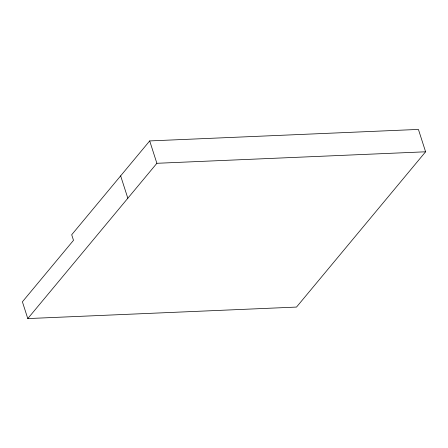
<?xml version="1.0" encoding="UTF-8"?>
<svg xmlns="http://www.w3.org/2000/svg" width="448" height="448" viewBox="0 0 448 448"><rect width="100%" height="100%" fill="white"/><g stroke="black" fill="none" stroke-linecap="round" stroke-linejoin="round"><path stroke-width="0.67" d="M149.694 140.924L71.702 234.741L73.5 240.335L22.4 301.801L27.787 318.578L296.509 307.076L425.6 151.794L418.415 129.422L149.694 140.924L156.878 163.296L27.787 318.578M156.878 163.296L425.6 151.794M120.646 175.862L127.831 198.234"/></g></svg>
